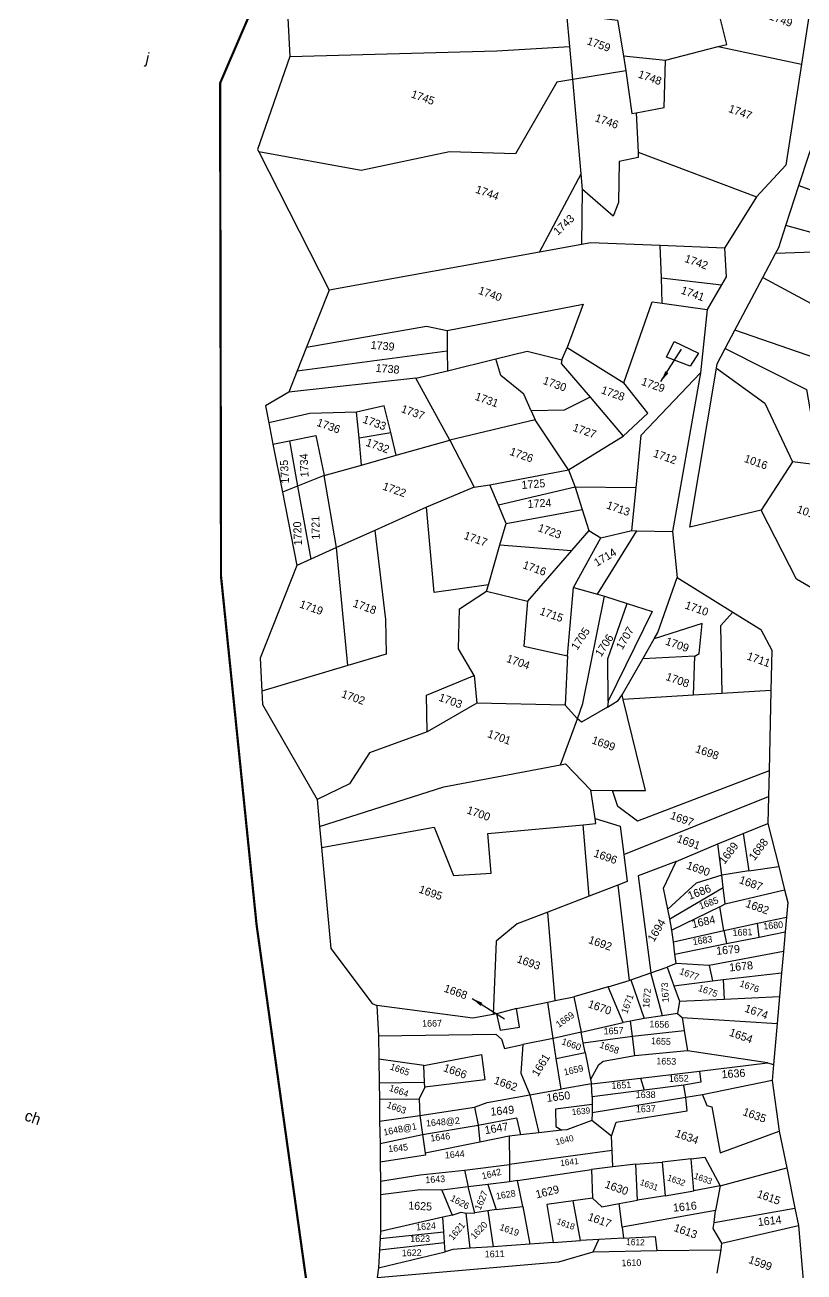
# Model space of a CAD drawing. Header units: metres. Extents: x 256890 to 259932, y 2184530 to 2188310.
# Drawn here: x 257355 to 257702, y 2185985 to 2186541 of the extents above; entities that cross this region are included whole.
import ezdxf

# ---------------------------------------------------------------- set-up
doc = ezdxf.new("R2010")
doc.units = ezdxf.units.M
doc.header["$LTSCALE"] = 0.3
for name, color, linetype in [('OFF', 1, 'Continuous'), ('POLY_PARCEL', 6, 'Continuous'), ('POLY_ROAD', 30, 'Continuous'), ('SYM_ARROW', 1, 'Continuous'), ('TEXT_MAPOUT', 7, 'Continuous'), ('TEXT_PARCEL', 7, 'Continuous'), ('V_BOUND_LINE', 7, 'Continuous')]:
    doc.layers.add(name, color=color, linetype=linetype)
doc.styles.get("Standard").update_dxf_attribs({"font": 'simplex.shx'})
doc.styles.add('TEXT_MAP', font='', dxfattribs={"height": 1.8})
doc.styles.get('TEXT_MAP').set_extended_font_data('Kruti Dev 050')
doc.dimstyles.get("Standard").update_dxf_attribs({"dimtxt": 0.18, "dimasz": 0.18, "dimexe": 0.18, "dimexo": 0.0625, "dimgap": 0.09, "dimtad": 0, "dimtih": 1, "dimtoh": 1, "dimdec": 4, "dimzin": 0, "dimdsep": 46, "dimtxsty": 'Standard', "dimcen": 0.09, "dimadec": 0, "dimazin": 0, "dimtfac": 1, "dimtdec": 4, "dimtofl": 0, "dimtmove": 0, "dimatfit": 3, "dimfxl": 0, "dimtolj": 1, "dimtzin": 0, "dimarcsym": 0})

# ---------------------------------------------------------------- blocks, each defined once
blk = doc.blocks.new('TEXTARROW')
blk.add_leader([(0, 0), (8.64, 0)], dimstyle='Standard', override={"dimtxt": 2.5, "dimasz": 2.5, "dimexe": 1.25, "dimexo": 0.625, "dimgap": 0.625, "dimtad": 1, "dimtih": 0, "dimtoh": 0, "dimzin": 8, "dimcen": 2.5, "dimtofl": 1})
blk = doc.blocks.new('ee')
at = {"layer": 'OFF'}
for points in [[(-1185.06, 929.52), (-1187.96, 916.22)], [(-1186.97, 901.9), (-1183.61, 888)], [(-1177.57, 852.24), (-1173.09, 842.9)]]:
    blk.add_lwpolyline(points, dxfattribs=at)
at = {"layer": 'POLY_PARCEL'}
for points in [[(-1204.54, 958.45), (-1202.86, 959.59), (-1207.62, 966.78)], [(-1204.54, 958.45), (-1185.53, 961.03)], [(-1214.62, 951.61), (-1204.54, 958.45)], [(-1301.31, 955.21), (-1301.76, 941.36), (-1294.56, 923.98)], [(-1239.05, 953.99), (-1227.84, 956.43), (-1223.91, 949.34)], [(-1235.95, 947.25), (-1239.05, 953.99)], [(-1223.91, 949.34), (-1214.62, 951.61)], [(-1216.91, 938.24), (-1211.35, 941.52), (-1214.62, 951.61)], [(-1223.91, 949.34), (-1222.25, 946.34)], [(-1294.56, 923.98), (-1251.1, 940.81), (-1235.95, 947.25)], [(-1232.83, 940.49), (-1235.95, 947.25)], [(-1222.25, 946.34), (-1232.83, 940.49)], [(-1222.25, 946.34), (-1217.74, 937.75), (-1216.91, 938.24)], [(-1232.83, 940.49), (-1232.85, 940.48), (-1236, 938.76), (-1239.34, 920.4), (-1253.5, 915.83), (-1270.82, 905.27), (-1293.88, 901.45)], [(-1223.93, 921.15), (-1232.83, 940.49)], [(-1216.91, 938.24), (-1213.52, 930.01)], [(-1131.44, 937.21), (-1154.59, 927.71), (-1176.74, 918.97)], [(-1176.91, 935.11), (-1166.92, 935.07), (-1167.12, 926.34), (-1176.66, 925.68)], [(-1213.52, 930.01), (-1213.07, 928.91), (-1216.84, 926.66), (-1213.86, 917.88), (-1213.94, 914.62), (-1222.43, 917.91)], [(-1213.52, 930.01), (-1185.06, 929.52)], [(-1294.56, 923.98), (-1294.34, 901.88), (-1293.88, 901.45)], [(-1226.86, 901.41), (-1223.93, 921.15)], [(-1222.43, 917.91), (-1223.93, 921.15)], [(-1218.45, 906.25), (-1222.43, 917.91)], [(-1187.96, 916.22), (-1201.76, 911.91)], [(-1177.62, 912.92), (-1159.95, 910.19), (-1124.61, 916.24)], [(-1201.76, 911.91), (-1216.74, 907.24), (-1218.45, 906.25)], [(-1199.08, 905.16), (-1201.76, 911.91)], [(-1218.45, 906.25), (-1226.86, 901.41)], [(-1199.08, 905.16), (-1185.83, 908.24)], [(-1196.98, 899.89), (-1199.08, 905.16)], [(-1293.88, 901.45), (-1268.55, 877.44)], [(-1226.86, 901.41), (-1268.55, 877.44)], [(-1196.98, 899.89), (-1186.97, 901.9)], [(-1199.06, 880.07), (-1199.2, 899.44), (-1196.98, 899.89)], [(-1155.89, 899.87), (-1179.55, 899.63)], [(-1180.22, 894.99), (-1159.89, 892.47), (-1156.61, 886.69), (-1136.75, 883.13)], [(-1240.5, 877.87), (-1213.67, 893.65), (-1213.79, 883.29)], [(-1180.61, 890.2), (-1167.73, 886.43), (-1157.41, 876.07)], [(-1188.59, 858.77), (-1191.47, 870.33), (-1183.61, 888)], [(-1214.01, 880.25), (-1213.79, 883.29)], [(-1213.79, 883.29), (-1199.06, 880.07)], [(-1228.04, 875.51), (-1222, 879.52), (-1214.01, 880.25)], [(-1214.01, 880.25), (-1213.87, 879.48), (-1205.18, 874.48)], [(-1195.21, 868.74), (-1191.72, 875.49), (-1199.06, 880.07)], [(-1135.91, 880.88), (-1157.41, 876.07)], [(-1269.03, 863.68), (-1245.22, 877.15), (-1240.5, 877.87)], [(-1268.55, 877.44), (-1269.03, 863.68)], [(-1240.5, 877.87), (-1238.92, 873.51)], [(-1237.39, 869.29), (-1228.04, 875.51)], [(-1216.63, 867.15), (-1219.46, 870.12), (-1225.77, 872.37), (-1228.04, 875.51)], [(-1157.41, 876.07), (-1160.4, 863.48)], [(-1269.22, 857.96), (-1238.92, 873.51)], [(-1238.92, 873.51), (-1237.39, 869.29)], [(-1205.18, 874.48), (-1209.66, 869.83), (-1216.63, 867.15)], [(-1205.18, 874.48), (-1195.21, 868.74)], [(-1243.56, 865.37), (-1237.39, 869.29)], [(-1216.63, 867.15), (-1215.1, 865.59)], [(-1204.25, 857.52), (-1195.21, 868.74)], [(-1243.56, 865.37), (-1269.42, 852.81)], [(-1231.64, 854.83), (-1243.56, 865.37)], [(-1215.1, 865.59), (-1231.64, 854.83)], [(-1204.25, 857.52), (-1215.1, 865.59)], [(-1269.03, 863.68), (-1269.22, 857.96)], [(-1188.59, 858.77), (-1201.56, 854.29)], [(-1186.25, 849.39), (-1188.59, 858.77)], [(-1269.22, 857.96), (-1269.42, 852.81)], [(-1244.74, 851.93), (-1248.13, 857.08), (-1253.5, 853.67)], [(-1219.79, 848.38), (-1204.25, 857.52)], [(-1204.25, 857.52), (-1201.56, 854.29)], [(-1253.5, 853.67), (-1263.3, 849.9), (-1271.33, 844.78)], [(-1251.05, 848.41), (-1253.5, 853.67)], [(-1241.86, 847.56), (-1231.64, 854.83)], [(-1231.64, 854.83), (-1222.93, 846.7)], [(-1201.56, 854.29), (-1216.42, 844.71)], [(-1201.56, 854.29), (-1198.38, 850.1)], [(-1269.42, 852.81), (-1273.33, 848.13), (-1271.33, 844.78)], [(-1251.05, 848.41), (-1244.74, 851.93)], [(-1241.86, 847.56), (-1244.74, 851.93)], [(-1213.4, 841.41), (-1198.38, 850.1)], [(-1198.38, 850.1), (-1195.39, 846.17)], [(-1185.21, 849.74), (-1177.57, 852.24)], [(-1248.47, 842.85), (-1251.05, 848.41)], [(-1248.47, 842.85), (-1241.86, 847.56)], [(-1222.93, 846.7), (-1219.79, 848.38)], [(-1216.42, 844.71), (-1219.79, 848.38)], [(-1192.28, 845.48), (-1186.25, 849.39)], [(-1188.74, 833.32), (-1185.21, 849.74)], [(-1186.25, 849.39), (-1185.21, 849.74)], [(-1271.33, 844.78), (-1268.82, 840.58)], [(-1265.56, 842.53), (-1260.4, 845.62), (-1255.6, 837.78)], [(-1222.93, 846.7), (-1231.55, 838.84)], [(-1213.4, 841.41), (-1216.42, 844.71)], [(-1195.39, 846.17), (-1197.55, 840.63)], [(-1195.39, 846.17), (-1192.28, 845.48)], [(-1194.31, 832.89), (-1192.28, 845.48)], [(-1268.82, 840.58), (-1265.56, 842.53)], [(-1265.56, 842.53), (-1260.43, 833.56)], [(-1255.6, 837.78), (-1248.47, 842.85)], [(-1173.31, 828.17), (-1173.03, 829.73), (-1173.09, 842.9)], [(-1268.82, 840.58), (-1263.2, 831.14)], [(-1231.55, 838.84), (-1240.73, 830.02)], [(-1212.55, 827.08), (-1223.42, 821.31), (-1231.55, 838.84)], [(-1213.1, 836.39), (-1213.4, 841.41)], [(-1213.1, 836.39), (-1197.55, 840.63)], [(-1197.55, 840.63), (-1203.03, 826.54)], [(-1158.69, 839.75), (-1160.28, 835.94), (-1154.9, 821.65)], [(-1255.6, 837.78), (-1260.43, 833.56)], [(-1247.57, 823.46), (-1255.6, 837.78)], [(-1212.55, 827.08), (-1213.1, 836.39)], [(-1260.43, 833.56), (-1263.2, 831.14)], [(-1260.43, 833.56), (-1252.13, 819.07)], [(-1194.31, 832.89), (-1188.74, 833.32)], [(-1188.74, 833.32), (-1187.1, 833.45)], [(-1187.1, 833.45), (-1181.69, 833.59)], [(-1183.56, 805.37), (-1183.54, 809.04), (-1187.1, 833.45)], [(-1181.69, 833.59), (-1175.84, 833.74), (-1178.38, 811.46)], [(-1178.38, 811.46), (-1181.61, 820.4), (-1181.69, 833.59)], [(-1163.41, 827.53), (-1162.68, 828.4), (-1164.28, 835), (-1173.31, 828.17)], [(-1263.2, 831.14), (-1254.59, 816.71)], [(-1190.39, 818.01), (-1194.31, 832.89)], [(-1240.73, 830.02), (-1247.57, 823.46)], [(-1240.73, 830.02), (-1231.7, 811.91), (-1228.94, 804.65), (-1236.22, 799.34)], [(-1174.25, 823.07), (-1173.31, 828.17)], [(-1208.68, 806.76), (-1214.06, 811.22), (-1216.82, 819.79), (-1212.47, 825.59)], [(-1212.47, 825.59), (-1212.55, 827.08)], [(-1212.47, 825.59), (-1203.03, 826.54)], [(-1203.03, 826.54), (-1200.41, 816.74), (-1190.39, 818.01)], [(-1163.41, 827.53), (-1174.25, 823.07)], [(-1160.75, 819.16), (-1163.41, 827.53)], [(-1144.68, 825.99), (-1154.9, 821.65)], [(-1247.57, 823.46), (-1252.13, 819.07)], [(-1236.22, 799.34), (-1247.57, 823.46)], [(-1175.93, 813.87), (-1174.25, 823.07)], [(-1154.9, 821.65), (-1160.75, 819.16)], [(-1254.59, 816.71), (-1255.32, 794.25), (-1252.54, 787.43)], [(-1252.13, 819.07), (-1254.59, 816.71)], [(-1190.39, 818.01), (-1187.17, 807.4)], [(-1160.75, 819.16), (-1175.34, 812.97)], [(-1178.09, 810.16), (-1176.28, 812.33), (-1175.93, 813.87)], [(-1175.34, 812.97), (-1175.93, 813.87)], [(-1178.38, 811.46), (-1178.09, 810.16)], [(-1170.69, 792.89), (-1163.73, 795.37), (-1175.34, 812.97)], [(-1178.09, 810.16), (-1182.45, 805), (-1183.56, 805.37)], [(-1139, 808.83), (-1163.07, 788.25), (-1168.37, 789.84), (-1170.69, 792.89)], [(-1214.4, 791.32), (-1217.32, 798.99), (-1208.68, 806.76)], [(-1208.68, 806.76), (-1206.05, 801.08)], [(-1187.17, 807.4), (-1206.05, 801.08)], [(-1183.56, 805.37), (-1187.17, 807.4)], [(-1183.64, 794.36), (-1183.56, 805.37)], [(-1163.47, 780.15), (-1137.19, 803.35)], [(-1206.05, 801.08), (-1214.4, 791.32)], [(-1236.22, 799.34), (-1252.54, 787.43)], [(-1139.75, 793.65), (-1135.28, 797.59)], [(-1230.04, 763.1), (-1206.71, 780.91), (-1183.64, 794.36)], [(-1183.64, 794.36), (-1182.68, 794.92), (-1175.28, 791.27)], [(-1214.4, 791.32), (-1225.07, 782.47), (-1226.97, 774.39), (-1232.59, 768.63)], [(-1175.28, 791.27), (-1170.69, 792.89)], [(-1172.25, 785.58), (-1175.28, 791.27)], [(-1144.32, 789.5), (-1139.75, 793.65)], [(-1139.75, 793.65), (-1135.74, 786.14)], [(-1151.86, 782.62), (-1144.32, 789.5)], [(-1141.16, 783.2), (-1144.32, 789.5)], [(-1135.74, 786.14), (-1129.75, 789.31)], [(-1252.54, 787.43), (-1251.4, 784.63), (-1232.59, 768.63)], [(-1174.36, 783.37), (-1171.72, 784.59), (-1172.25, 785.58)], [(-1172.25, 785.58), (-1166.37, 785.91), (-1163.47, 780.15)], [(-1135.74, 786.14), (-1141.16, 783.2)], [(-1228.06, 758.83), (-1205.77, 771.63), (-1198.01, 762.85), (-1190.16, 766.19), (-1193.87, 774.36), (-1174.36, 783.37)], [(-1167.69, 768.68), (-1174.36, 783.37)], [(-1141.16, 783.2), (-1146.01, 779.57), (-1150.03, 771.89)], [(-1139.9, 780.68), (-1141.16, 783.2)], [(-1138.26, 777.39), (-1126.73, 784.8)], [(-1163.47, 780.15), (-1160.71, 774.66), (-1162.42, 773.19)], [(-1151.86, 782.62), (-1158.79, 776.72), (-1148.82, 757.09)], [(-1150.03, 771.89), (-1152.52, 776.02), (-1151.86, 782.62)], [(-1148.87, 769.96), (-1139.9, 780.68)], [(-1138.26, 777.39), (-1139.9, 780.68)], [(-1139.18, 776.31), (-1138.26, 777.39)], [(-1129.92, 775.7), (-1124.27, 779.18)], [(-1139.18, 776.31), (-1147.55, 767.77)], [(-1136.57, 771.59), (-1139.18, 776.31)], [(-1136.57, 771.59), (-1129.92, 775.7)], [(-1128.52, 772.9), (-1129.92, 775.7)], [(-1128.52, 772.9), (-1123.43, 775.93)], [(-1162.42, 773.19), (-1167.69, 768.68)], [(-1162.42, 773.19), (-1152.84, 753.86)], [(-1148.87, 769.96), (-1150.03, 771.89)], [(-1146.35, 765.37), (-1136.57, 771.59)], [(-1122.31, 771.64), (-1136.97, 763.07)], [(-1136.57, 771.59), (-1134.97, 769.05)], [(-1134.97, 769.05), (-1128.52, 772.9)], [(-1147.55, 767.77), (-1148.87, 769.96)], [(-1145.11, 762.88), (-1134.97, 769.05)], [(-1232.59, 768.63), (-1230.04, 763.1)], [(-1167.69, 768.68), (-1175.23, 762.22)], [(-1146.35, 765.37), (-1147.55, 767.77)], [(-1132.97, 761.2), (-1121.1, 767.02)], [(-1230.04, 763.1), (-1228.06, 758.83)], [(-1145.11, 762.88), (-1146.35, 765.37)], [(-1175.23, 762.22), (-1180.83, 757.42), (-1183.96, 752.13), (-1179.07, 736.39)], [(-1166.98, 744.02), (-1175.23, 762.22)], [(-1144.16, 760.97), (-1145.8, 759.53)], [(-1144.16, 760.97), (-1145.11, 762.88)], [(-1136.97, 763.07), (-1144.16, 760.97)], [(-1136.97, 763.07), (-1135.16, 760.08)], [(-1135.16, 760.08), (-1132.97, 761.2)], [(-1132.97, 761.2), (-1131.31, 757.1)], [(-1131.31, 757.1), (-1119.75, 761.83)], [(-1228.06, 758.83), (-1218.49, 738.11), (-1205.5, 729.55), (-1204.36, 729.47)], [(-1148.82, 757.09), (-1145.8, 759.53)], [(-1145.8, 759.53), (-1142.92, 756.11)], [(-1142.92, 756.11), (-1135.16, 760.08)], [(-1152.52, 754.09), (-1148.82, 757.09)], [(-1143.09, 748.92), (-1148.82, 757.09)], [(-1142.92, 756.11), (-1140.57, 753.32)], [(-1140.57, 753.32), (-1131.31, 757.1)], [(-1138.82, 750.04), (-1118.22, 755.96)], [(-1156.78, 750.94), (-1152.84, 753.86)], [(-1152.84, 753.86), (-1152.52, 754.09)], [(-1152.52, 754.09), (-1146.78, 746.96)], [(-1140.57, 753.32), (-1140.1, 750.5)], [(-1156.78, 750.94), (-1163.35, 746.22)], [(-1150.88, 744.48), (-1156.78, 750.94)], [(-1140.1, 750.5), (-1143.09, 748.92)], [(-1140.1, 750.5), (-1138.82, 750.04)], [(-1138.82, 750.04), (-1137.37, 747.39)], [(-1146.78, 746.96), (-1149.49, 745.32)], [(-1147.94, 742.31), (-1137.37, 747.39)], [(-1143.09, 748.92), (-1146.78, 746.96)], [(-1137.37, 747.39), (-1135.18, 743.37)], [(-1117.29, 746.88), (-1135.18, 743.37)], [(-1131.1, 739.96), (-1117.29, 746.88)], [(-1117.29, 746.88), (-1115.88, 746.97)], [(-1168.45, 743.13), (-1166.98, 744.02)], [(-1166.98, 744.02), (-1163.35, 746.22)], [(-1163.35, 746.22), (-1159.09, 739.29)], [(-1159.09, 739.29), (-1150.88, 744.48)], [(-1149.49, 745.32), (-1150.88, 744.48)], [(-1147.94, 742.31), (-1149.49, 745.32)], [(-1114.97, 743.48), (-1128.62, 735.19)], [(-1174.59, 739.4), (-1168.45, 743.13)], [(-1164.53, 735.86), (-1168.45, 743.13)], [(-1157.85, 737.18), (-1147.94, 742.31)], [(-1145.9, 738.35), (-1147.94, 742.31)], [(-1135.18, 743.37), (-1145.9, 738.35)], [(-1178.44, 736.76), (-1176.39, 733.63), (-1172.49, 735.68), (-1174.59, 739.4)], [(-1174.59, 739.4), (-1178.44, 736.76)], [(-1159.09, 739.29), (-1164.53, 735.86)], [(-1157.85, 737.18), (-1159.09, 739.29)], [(-1145.9, 738.35), (-1152.22, 734.7), (-1152.94, 733.5), (-1153.52, 729.98)], [(-1143.03, 734.01), (-1131.1, 739.96)], [(-1131.1, 739.96), (-1129.97, 737.75), (-1133.31, 735.85)], [(-1179.07, 736.39), (-1183.11, 734.04), (-1204.36, 729.47)], [(-1178.44, 736.76), (-1179.07, 736.39)], [(-1164.53, 735.86), (-1170.49, 732.27)], [(-1162.36, 731.81), (-1164.53, 735.86)], [(-1162.36, 731.81), (-1156.73, 735.29)], [(-1156.73, 735.29), (-1157.85, 737.18)], [(-1156.73, 735.29), (-1153.52, 729.98)], [(-1133.31, 735.85), (-1141.39, 731.75)], [(-1132, 733.33), (-1133.31, 735.85)], [(-1128.62, 735.19), (-1132, 733.33)], [(-1128.62, 735.19), (-1126.92, 733.24), (-1125.79, 733.35), (-1120.51, 724.22), (-1109.65, 733.3)], [(-1201.79, 723.19), (-1177.02, 732.42), (-1175.45, 731.76), (-1174.13, 730.05), (-1170.49, 732.27)], [(-1170.49, 732.27), (-1168.79, 726.01), (-1165.2, 722.11)], [(-1152.99, 729.09), (-1143.03, 734.01)], [(-1132, 733.33), (-1150.68, 723.02)], [(-1144.82, 719.5), (-1144.85, 722.87), (-1130.64, 730.62), (-1132, 733.33)], [(-1143.03, 734.01), (-1141.39, 731.75)], [(-1204.36, 729.47), (-1201.79, 723.19)], [(-1159.04, 725.65), (-1162.36, 731.81)], [(-1153.52, 729.98), (-1152.99, 729.09)], [(-1141.39, 731.75), (-1151.86, 726.42)], [(-1189.93, 720.35), (-1178.5, 727.05), (-1175.88, 721.92), (-1188.03, 715.82)], [(-1152.99, 729.09), (-1159.04, 725.65)], [(-1151.86, 726.42), (-1152.99, 729.09)], [(-1165.2, 722.11), (-1159.04, 725.65)], [(-1151.31, 724.82), (-1158.7, 721.03), (-1157.32, 717.41), (-1155.75, 717.05)], [(-1151.86, 726.42), (-1151.31, 724.82)], [(-1151.31, 724.82), (-1150.68, 723.02)], [(-1118, 717.26), (-1105.3, 726.1)], [(-1201.79, 723.19), (-1199.95, 718.28)], [(-1176.01, 715.3), (-1173.71, 717.27), (-1165.2, 722.11)], [(-1165.2, 722.11), (-1160.46, 714.76)], [(-1150.12, 721.39), (-1154.74, 717.54), (-1155.75, 717.05)], [(-1150.68, 723.02), (-1150.12, 721.39)], [(-1144.82, 719.5), (-1150.12, 721.39)], [(-1126.21, 720.73), (-1123.44, 722.14), (-1118, 717.26)], [(-1189.93, 720.35), (-1199.95, 718.28)], [(-1199.95, 718.28), (-1198.09, 713.3)], [(-1188.48, 716.88), (-1189.93, 720.35)], [(-1143.6, 716.57), (-1144.82, 719.5)], [(-1126.21, 720.73), (-1132.06, 717.85)], [(-1123.18, 714.16), (-1126.21, 720.73)], [(-1198.09, 713.3), (-1188.48, 716.88)], [(-1188.03, 715.82), (-1188.48, 716.88)], [(-1188.03, 715.82), (-1188.36, 712.93)], [(-1173.91, 711.76), (-1166.29, 716.28), (-1164.16, 712.96)], [(-1143.6, 716.57), (-1164.28, 705.8)], [(-1155.75, 717.05), (-1160.46, 714.76)], [(-1142.17, 713.13), (-1143.6, 716.57)], [(-1137.53, 715.45), (-1142.17, 713.13)], [(-1137.53, 715.45), (-1132.06, 717.85)], [(-1134.45, 707.91), (-1137.53, 715.45)], [(-1132.06, 717.85), (-1128.93, 710.93)], [(-1118, 717.26), (-1123.18, 714.16)], [(-1118, 717.26), (-1117.12, 711.67)], [(-1116.54, 708.97), (-1100.52, 718.16)], [(-1198.09, 713.3), (-1196.79, 709.84)], [(-1196.79, 709.84), (-1188.36, 712.93)], [(-1188.36, 712.93), (-1186.99, 709.42)], [(-1186.99, 709.42), (-1176.01, 715.3)], [(-1176.01, 715.3), (-1173.91, 711.76)], [(-1164.16, 712.96), (-1166.49, 711.83)], [(-1160.46, 714.76), (-1164.16, 712.96)], [(-1142.17, 713.13), (-1146.49, 710.97)], [(-1128.93, 710.93), (-1123.18, 714.16)], [(-1113.33, 705.24), (-1098.46, 714.74)], [(-1196.79, 709.84), (-1195.07, 705.23)], [(-1184.96, 705.59), (-1173.91, 711.76)], [(-1173.91, 711.76), (-1172.23, 708.36)], [(-1166.49, 711.83), (-1172.23, 708.36)], [(-1166.49, 711.83), (-1164.28, 705.8)], [(-1161.38, 703.07), (-1146.49, 710.97)], [(-1146.49, 710.97), (-1144.18, 704.97)], [(-1117.12, 711.67), (-1135.66, 701.08)], [(-1128.93, 710.93), (-1134.45, 707.91)], [(-1116.54, 708.97), (-1117.12, 711.67)], [(-1195.07, 705.23), (-1186.99, 709.42)], [(-1186.99, 709.42), (-1184.96, 705.59)], [(-1172.23, 708.36), (-1182.99, 701.86)], [(-1138.1, 705.81), (-1134.45, 707.91)], [(-1113.33, 705.24), (-1116.26, 707.7), (-1116.54, 708.97)], [(-1195.07, 705.23), (-1193.29, 700.48)], [(-1193.29, 700.48), (-1184.96, 705.59)], [(-1184.96, 705.59), (-1182.99, 701.86)], [(-1173.39, 701.19), (-1164.28, 705.8)], [(-1164.28, 705.8), (-1162.95, 702.18)], [(-1144.18, 704.97), (-1148.04, 702.97)], [(-1144.18, 704.97), (-1141.52, 703.84), (-1138.1, 705.81)], [(-1135.66, 701.08), (-1138.1, 705.81)], [(-1112.97, 703.75), (-1113.33, 705.24)], [(-1182.99, 701.86), (-1182.79, 701.47), (-1191.82, 696.55)], [(-1162.95, 702.18), (-1167.35, 699.95)], [(-1161.38, 703.07), (-1162.95, 702.18)], [(-1158.25, 697.94), (-1161.38, 703.07)], [(-1148.04, 702.97), (-1153.37, 700.19), (-1149.16, 692.6)], [(-1143.47, 695.06), (-1148.04, 702.97)], [(-1134.53, 698.88), (-1128.01, 701.6), (-1126.58, 698.72)], [(-1126.58, 698.72), (-1112.97, 703.75)], [(-1112.1, 698.52), (-1112.97, 703.75)], [(-1193.29, 700.48), (-1191.82, 696.55)], [(-1190.33, 692.58), (-1182.42, 696.89), (-1173.39, 701.19)], [(-1173.39, 701.19), (-1171.31, 697.95)], [(-1167.35, 699.95), (-1171.31, 697.95)], [(-1167.35, 699.95), (-1163.69, 695.3)], [(-1139.97, 693.61), (-1126.58, 698.72)], [(-1134.53, 698.88), (-1139.69, 696.68)], [(-1135.66, 701.08), (-1134.53, 698.88)], [(-1191.82, 696.55), (-1190.33, 692.58)], [(-1171.31, 697.95), (-1176.65, 695.28)], [(-1167.95, 692.99), (-1171.31, 697.95)], [(-1163.69, 695.3), (-1158.25, 697.94)], [(-1158.25, 697.94), (-1153.94, 690.5)], [(-1139.69, 696.68), (-1143.47, 695.06)], [(-1139.97, 693.61), (-1139.69, 696.68)], [(-1176.65, 695.28), (-1181.27, 693.74), (-1189.3, 689.68)], [(-1183.77, 671.92), (-1146.45, 688.92), (-1139.97, 693.61)], [(-1176.65, 695.28), (-1172.57, 690.78)], [(-1169.74, 692.22), (-1167.95, 692.99)], [(-1165.34, 694.4), (-1167.95, 692.99)], [(-1163.69, 695.3), (-1165.34, 694.4)], [(-1165.34, 694.4), (-1161.53, 687.16)], [(-1149.16, 692.6), (-1143.47, 695.06)], [(-1190.33, 692.58), (-1189.3, 689.68)], [(-1172.57, 690.78), (-1174.41, 689.61)], [(-1172.57, 690.78), (-1170.92, 692.06), (-1169.74, 692.22)], [(-1166.26, 685.12), (-1169.74, 692.22)], [(-1153.94, 690.5), (-1161.53, 687.16)], [(-1149.16, 692.6), (-1153.94, 690.5)], [(-1189.3, 689.68), (-1186.53, 681.91)], [(-1174.41, 689.61), (-1186.53, 681.91)], [(-1173.1, 686.61), (-1174.41, 689.61)], [(-1186.08, 680.37), (-1173.1, 686.61)], [(-1172.12, 684.39), (-1173.1, 686.61)], [(-1166.26, 685.12), (-1169.85, 683.57), (-1171.28, 682.47)], [(-1161.53, 687.16), (-1166.26, 685.12)], [(-1186.53, 681.91), (-1186.08, 680.37)], [(-1185.37, 677.94), (-1172.12, 684.39)], [(-1184.22, 674.01), (-1171.28, 682.47)], [(-1171.28, 682.47), (-1172.12, 684.39)], [(-1186.08, 680.37), (-1185.37, 677.94)], [(-1185.37, 677.94), (-1184.22, 674.01)], [(-1184.22, 674.01), (-1183.77, 671.92)]]:
    blk.add_lwpolyline(points, dxfattribs=at)
blk.add_lwpolyline([(-1192.01, 888.77), (-1191.58, 892.62), (-1185.55, 892.04), (-1186.28, 888.63)], close=True, dxfattribs=at)
at = {"layer": 'POLY_ROAD'}
for points in [[(-1189.14, 977.56), (-1187.77, 972.63), (-1185.53, 961.03)], [(-1185.53, 961.03), (-1181.19, 938.45), (-1185.06, 929.52)], [(-1176.91, 935.11), (-1177.1, 942.57), (-1177.05, 961.68)], [(-1176.66, 925.68), (-1176.91, 935.11)], [(-1176.74, 918.97), (-1176.52, 920.46), (-1176.66, 925.68)], [(-1177.62, 912.92), (-1176.74, 918.97)], [(-1187.96, 916.22), (-1185.46, 910.31), (-1185.83, 908.24)], [(-1179.55, 899.63), (-1177.62, 912.92)], [(-1185.83, 908.24), (-1186.97, 901.9)], [(-1180.22, 894.99), (-1179.55, 899.63)], [(-1180.61, 890.2), (-1180.78, 891.15), (-1180.22, 894.99)], [(-1160.4, 863.48), (-1174.18, 854.48), (-1180.61, 890.2)], [(-1183.61, 888), (-1177.57, 852.24)], [(-1140.92, 850.29), (-1147.65, 851.53), (-1160.4, 863.48)], [(-1173.09, 842.9), (-1158.69, 839.75)], [(-1158.69, 839.75), (-1151.41, 838.17), (-1147.54, 834.62), (-1144.68, 825.99)], [(-1144.68, 825.99), (-1139, 808.83)], [(-1139, 808.83), (-1137.19, 803.35)], [(-1137.19, 803.35), (-1135.28, 797.59)], [(-1135.28, 797.59), (-1129.75, 789.31)], [(-1129.75, 789.31), (-1126.73, 784.8)], [(-1126.73, 784.8), (-1125.1, 782.35), (-1124.27, 779.18)], [(-1124.27, 779.18), (-1123.43, 775.93)], [(-1123.43, 775.93), (-1122.31, 771.64)], [(-1122.31, 771.64), (-1121.1, 767.02)], [(-1121.1, 767.02), (-1119.75, 761.83)], [(-1119.75, 761.83), (-1118.22, 755.96)], [(-1118.22, 755.96), (-1115.88, 746.97)], [(-1115.88, 746.97), (-1114.97, 743.48)], [(-1114.97, 743.48), (-1109.65, 733.3)], [(-1109.65, 733.3), (-1105.3, 726.1)], [(-1105.3, 726.1), (-1100.52, 718.16)], [(-1100.52, 718.16), (-1098.46, 714.74)], [(-1098.46, 714.74), (-1092.94, 702.72)]]:
    blk.add_lwpolyline(points, dxfattribs=at)
at = {"layer": 'V_BOUND_LINE', "const_width": 0.5}
blk.add_lwpolyline([(-1286.92, 1173.08), (-1294.41, 1084.61), (-1302.04, 995.36), (-1307.3, 913.09), (-1269.82, 808.61), (-1235.96, 737.47), (-1182.48, 635.09), (-1170.78, 613.44), (-1130.75, 547.71), (-1107.8, 510.67), (-1099.9, 498.42), (-1050.25, 418), (-1047.05, 413.56)], dxfattribs=at)
at = {"layer": 'SYM_ARROW'}
for p, rotation in [((-1191.35, 883.17), 77.01059314193591), ((-1184.75, 738.18), 347.4736884848753)]:
    blk.add_blockref('TEXTARROW', p, dxfattribs=dict(at, rotation=rotation))
at = {"layer": 'TEXT_MAPOUT', "style": 'TEXT_MAP'}
blk.add_text('j', height=2.5, rotation=7.1217, dxfattribs=at).set_placement((-1324.75, 911.62))
blk.add_text('ch', height=2.5, dxfattribs=at).set_placement((-1270.59, 678.54))
at = {"layer": 'TEXT_PARCEL', "style": 'TEXT_MAP'}
for s, height, p in [('1749', 1.8, (-1195.96, 968.06)), ('1759', 1.8, (-1232.66, 949.03)), ('1748', 1.8, (-1219.31, 945.85)), ('1747', 1.8, (-1197.56, 945.38)), ('1746', 1.8, (-1225.15, 933.34)), ('1745', 1.8, (-1265.92, 924.49)), ('1742', 1.8, (-1195.54, 910.29)), ('1744', 1.8, (-1245.07, 909.16)), ('1741', 1.8, (-1193.91, 903.31)), ('1740', 1.8, (-1236.82, 887.95)), ('1729', 1.8, (-1195.41, 880.98)), ('1730', 1.8, (-1216.33, 873.74)), ('1728', 1.8, (-1203.28, 876.15)), ('1016', 1.8, (-1167.8, 872.42)), ('1731', 1.8, (-1229.53, 865.24)), ('1727', 1.8, (-1206.47, 866.06)), ('1712', 1.8, (-1187.46, 866.66)), ('1017', 1.8, (-1152.82, 865.68)), ('1737', 1.8, (-1244.25, 857.04)), ('1726', 1.8, (-1218.01, 856.2)), ('1733', 1.8, (-1251.6, 851.91)), ('1713', 1.8, (-1193.45, 852.16)), ('1736', 1.8, (-1261.09, 847.76)), ('1732', 1.8, (-1249.18, 847.25)), ('1723', 1.8, (-1206.27, 842.16)), ('1722', 1.8, (-1242.32, 839.24)), ('1717', 1.8, (-1221.38, 834.93)), ('1710', 1.8, (-1169.27, 836.89)), ('1716', 1.8, (-1206.68, 833.16)), ('1711', 1.8, (-1152.3, 830.76)), ('1709', 1.8, (-1170.68, 827.78)), ('1715', 1.8, (-1199.59, 824.64)), ('1708', 1.8, (-1167.93, 820.29)), ('1718', 1.8, (-1239.77, 812.19)), ('1704', 1.8, (-1203.07, 812.08)), ('1719', 1.8, (-1251.02, 807.98)), ('1698', 1.8, (-1156.21, 807.24)), ('1699', 1.8, (-1178.82, 801.26)), ('1703', 1.8, (-1214.47, 798.74)), ('1702', 1.8, (-1235.35, 792.13)), ('1701', 1.8, (-1201.4, 794.71)), ('1697', 1.8, (-1156.49, 791.21)), ('1691', 1.8, (-1153.36, 786.79)), ('1690', 1.8, (-1149.28, 781.87)), ('1687', 1.8, (-1137.03, 782.78)), ('1682', 1.8, (-1133.88, 778.24)), ('1700', 1.8, (-1200.02, 776.99)), ('1696', 1.8, (-1169.86, 777.44)), ('1692', 1.8, (-1164.44, 758.7)), ('1677', 1.5, (-1142.79, 759.01)), ('1676', 1.5, (-1129.11, 760.97)), ('1695', 1.8, (-1204.18, 756.59)), ('1675', 1.5, (-1137.56, 756.86)), ('1674', 1.8, (-1126.16, 755.97)), ('1693', 1.8, (-1178.16, 749.21)), ('1654', 1.8, (-1127.61, 749.71)), ('1670', 1.8, (-1159.69, 745.07)), ('1668', 1.8, (-1191.38, 737.47)), ('1658', 1.5, (-1154.15, 737.39)), ('1660', 1.5, (-1162.46, 735.23)), ('1635', 1.8, (-1118.73, 733.91)), ('1634', 1.8, (-1131.44, 724.23)), ('1666', 1.8, (-1185.51, 720.6)), ('1662', 1.8, (-1173.84, 721.77)), ('1665', 1.5, (-1196.92, 716.93)), ('1615', 1.8, (-1109.53, 717.59)), ('1632', 1.4, (-1129.8, 714.39)), ('1633', 1.4, (-1124.27, 716.77)), ('1664', 1.5, (-1195.5, 712.34)), ('1631', 1.4, (-1135.23, 711.36)), ('1663', 1.5, (-1194.73, 708.59)), ('1630', 1.8, (-1142.49, 708.12)), ('1613', 1.8, (-1124.6, 704.13)), ('1599', 1.8, (-1106.36, 703.01)), ('1617', 1.8, (-1143.64, 699.95)), ('1618', 1.4, (-1149.94, 696.78)), ('1619', 1.5, (-1161.58, 691.2))]:
    blk.add_text(s, height=height, dxfattribs=at).set_placement(p)
for s, height, rotation, p in [('1743', 1.8, 63.4303, (-1224.17, 906.25)), ('1739', 1.8, 15, (-1255.37, 868.15)), ('1738', 1.8, 15, (-1252.58, 863.65)), ('1725', 1.8, 24.3894, (-1212.7, 849.88)), ('1724', 1.8, 23.4943, (-1209.98, 846.31)), ('1714', 1.8, 50.8206, (-1190.9, 839.07)), ('1734', 1.8, 112.3103, (-1258.78, 836.31)), ('1735', 1.8, 112.7865, (-1262.43, 833.5)), ('1721', 1.8, 110.56, (-1251.7, 823.91)), ('1707', 1.8, 79.1123, (-1179.22, 823.29)), ('1720', 1.8, 111.8054, (-1255.04, 821.37)), ('1705', 1.8, 75.961, (-1188.75, 819.79)), ('1706', 1.8, 76.7569, (-1183.17, 820.18)), ('1688', 1.8, 72.6427, (-1135.27, 788.59)), ('1689', 1.8, 72.3465, (-1141.34, 785.55)), ('1686', 1.8, 40.3362, (-1146.1, 775.5)), ('1685', 1.5, 39.2837, (-1143.07, 774.29)), ('1680', 1.5, 24.6191, (-1128.18, 774.81)), ('1684', 1.8, 32.2703, (-1143.3, 769.74)), ('1681', 1.5, 22.3759, (-1134.23, 771.09)), ('1694', 1.8, 78.6878, (-1150.45, 763.76)), ('1683', 1.5, 28.6056, (-1141.91, 766.17)), ('1679', 1.8, 24.6191, (-1136.25, 765.89)), ('1678', 1.8, 25.4032, (-1132.21, 763.36)), ('1673', 1.5, 112.4836, (-1142.76, 752.27)), ('1672', 1.5, 104.7464, (-1146.48, 749.5)), ('1671', 1.5, 90, (-1150.7, 746.57)), ('1656', 1.5, 18.4315, (-1145, 745.45)), ('1657', 1.5, 21.7974, (-1154.12, 740.49)), ('1655', 1.5, 16.696, (-1143.42, 742.03)), ('1636', 1.8, 23.381, (-1125.79, 740.13)), ('1669', 1.5, 54.4569, (-1164.15, 738.48)), ('1653', 1.5, 18.4315, (-1140.74, 738.14)), ('1652', 1.5, 20.6916, (-1136.73, 735.37)), ('1659', 1.5, 32.7299, (-1159.32, 728.83)), ('1651', 1.5, 23.381, (-1148.31, 729.5)), ('1638', 1.5, 20.5522, (-1142.52, 729.42)), ('1667', 1.5, 20.5522, (-1193.18, 728.41)), ('1661', 1.8, 78.109, (-1164.83, 726.47)), ('1637', 1.5, 21.3667, (-1141.4, 726.42)), ('1650', 1.8, 26.5604, (-1161.05, 721.92)), ('1639', 1.4, 25.0125, (-1154.75, 721)), ('1649', 1.8, 25.1966, (-1171.92, 714.74)), ('1640', 1.4, 33.106, (-1155.84, 713.45)), ('1614', 1.8, 26.0202, (-1106.91, 711.57)), ('1647', 1.8, 29.4709, (-1171.67, 710.42)), ('1648@2', 1.5, 24.2569, (-1184.78, 707.58)), ('1641', 1.4, 26.5604, (-1153.32, 709.33)), ('1616', 1.8, 25.337, (-1125.97, 708.2)), ('1648@1', 1.5, 30.5246, (-1193.04, 702.46)), ('1646', 1.5, 26.5604, (-1182.68, 704.74)), ('1644', 1.5, 24.5627, (-1178.36, 702.22)), ('1629', 1.8, 33.6847, (-1155.94, 700.68)), ('1645', 1.5, 25.4587, (-1190.83, 699.28)), ('1642', 1.5, 33.6846, (-1168.83, 700.61)), ('1628', 1.5, 29.4709, (-1164.37, 697.4)), ('1612', 1.4, 18.4314, (-1133.47, 697.56)), ('1643', 1.5, 23.381, (-1180.64, 695.5)), ('1627', 1.5, 86.4952, (-1166.94, 693.83)), ('1626', 1.5, 351.0292, (-1174.26, 693.74)), ('1610', 1.5, 20.4584, (-1132.85, 692.73)), ('1625', 1.8, 16.3864, (-1182.38, 688.67)), ('1620', 1.5, 66.0332, (-1166, 687.26)), ('1624', 1.5, 24.1411, (-1179.02, 684.81)), ('1621', 1.5, 70.0131, (-1170.47, 685.4)), ('1623', 1.5, 20.2211, (-1179.44, 681.89)), ('1611', 1.5, 21.0336, (-1162.48, 684.27)), ('1622', 1.5, 20.5522, (-1180.16, 678.25))]:
    blk.add_text(s, height=height, rotation=rotation, dxfattribs=at).set_placement(p)
blk = doc.blocks.new('QQ')
at = {"xscale": 1.98365995603694, "yscale": 1.98365995603694, "zscale": 1.98365995603694, "rotation": 340.3739188649445}
blk.add_blockref('ee', (259275.92, 2183938.28), dxfattribs=at)

msp = doc.modelspace()

# ---------------------------------------------------------------- block references
msp.add_blockref('QQ', (0, 0))

doc.saveas('drawing.dxf')
